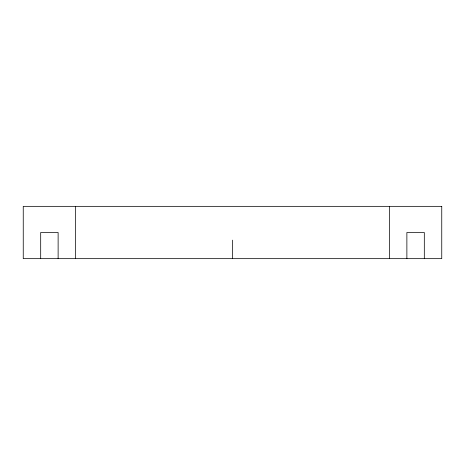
<?xml version="1.0" encoding="UTF-8"?>
<svg xmlns="http://www.w3.org/2000/svg" width="465" height="465" viewBox="0 0 465 465"><rect width="100%" height="100%" fill="white"/><g stroke="black" fill="none" stroke-linecap="round" stroke-linejoin="round"><path stroke-width="0.7" d="M424.313 258.656L424.313 232.5L406.875 232.5L406.875 258.656M389.438 206.344L389.438 258.656M232.5 240.138L232.5 258.656M75.562 206.344L75.562 258.656M58.125 258.656L58.125 232.5L40.688 232.5L40.688 258.656M441.75 206.344L23.25 206.344L23.25 258.656L441.75 258.656L441.75 206.344"/></g></svg>
